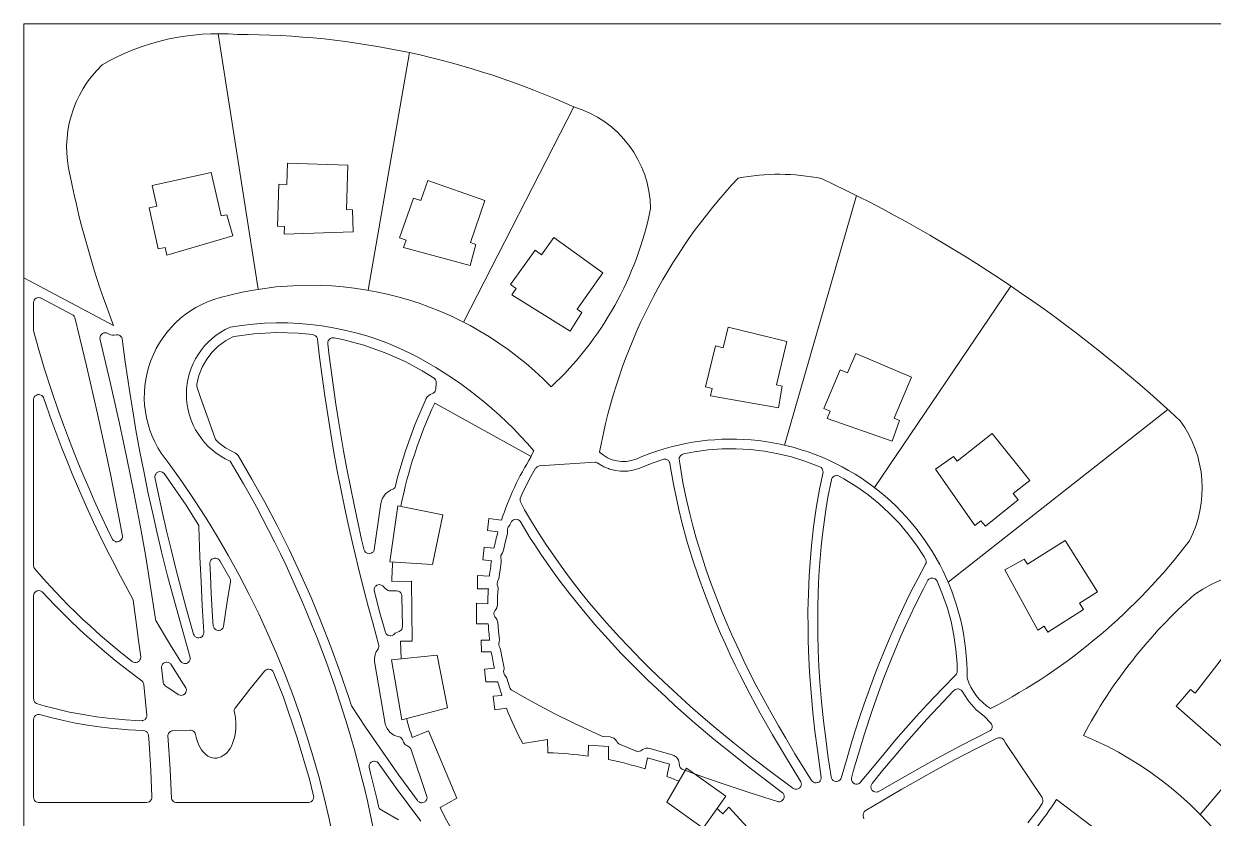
# Model space of a CAD drawing. Header units: inches. Extents: x 36 to 188, y -75 to 56.
# Drawn here: x 36.25 to 63.24, y 37.86 to 55.9 of the extents above; entities that cross this region are included whole.
import ezdxf

# ---------------------------------------------------------------- set-up
doc = ezdxf.new("R2010")
doc.units = ezdxf.units.IN
doc.layers.add('01_ORIGINAL_PLAN', color=7, linetype='Continuous', lineweight=20)
doc.layers.add('02_CONCEPT_CLOSED_AREAS', color=7, linetype='Continuous', lineweight=15)

# ---------------------------------------------------------------- blocks, each defined once
blk = doc.blocks.new('01_SCALLOP')
at = {"layer": '01_ORIGINAL_PLAN'}
for p, q in [((36.248, 17.906), (36.248, 55.9)), ((36.248, 55.9), (71.442, 55.9))]:
    blk.add_line(p, q, dxfattribs=at)
for points in [[(40.658, 55.675), (41.569, 49.871)], [(45, 55.245), (44.06, 49.85)], [(48.726, 54.013), (46.225, 49.126)], [(55.143, 52), (53.51, 46.333)], [(38.284, 49.049), (36.248, 50.129)], [(55.552, 45.371), (58.647, 49.945)], [(62.206, 47.145), (57.223, 43.22)], [(47.087, 44.63), (46.802, 44.667), (46.766, 44.393), (47.006, 44.362)], [(46.916, 43.993), (46.696, 44.016), (46.666, 43.73), (46.862, 43.709)], [(45.044, 43.247), (44.595, 43.241)], [(44.807, 41.482), (44.799, 41.881), (45.061, 41.886), (45.044, 43.247)], [(46.813, 43.357), (46.546, 43.371), (46.546, 43.074), (46.789, 43.074)], [(46.775, 42.728), (46.519, 42.748), (46.519, 42.277), (46.786, 42.274)], [(66.604, 42.276), (62.941, 37.945)], [(46.818, 41.908), (46.625, 41.902), (46.633, 41.638), (46.856, 41.638)], [(46.926, 41.27), (46.702, 41.249), (46.728, 40.961), (47.002, 40.962)], [(47.096, 40.651), (46.9, 40.63)], [(46.9, 40.63), (46.939, 40.324), (47.2, 40.358)], [(46.075, 38.317), (45.433, 39.849), (45.059, 39.693)], [(49.053, 39.272), (49.062, 39.519), (49.515, 39.492), (49.513, 39.194)], [(50.35, 38.981), (50.396, 39.232), (50.902, 39.093), (50.842, 38.811)], [(51.286, 38.996), (52.178, 38.364), (51.665, 37.64), (50.837, 38.227), (51.286, 38.996)], [(46.075, 38.317), (45.692, 38.109)], [(52.249, 38.111), (52.108, 37.96)], [(52.249, 38.111), (52.668, 37.654), (52.525, 37.523)]]:
    blk.add_lwpolyline(points, dxfattribs=at)
for points in [[(43.572, 51.68), (43.598, 52.69), (42.23, 52.734), (42.214, 52.252), (42.035, 52.258), (42.004, 51.303), (42.163, 51.298), (42.158, 51.123), (43.721, 51.177), (43.704, 51.675)], [(40.725, 51.537), (40.502, 52.523), (39.164, 52.23), (39.268, 51.758), (39.093, 51.72), (39.298, 50.787), (39.453, 50.821), (39.491, 50.65), (40.993, 51.087), (40.853, 51.565)], [(46.381, 50.933), (46.709, 51.889), (45.415, 52.34), (45.257, 51.885), (45.088, 51.944), (44.773, 51.041), (44.923, 50.989), (44.866, 50.824), (46.374, 50.409), (46.506, 50.889)], [(48.804, 49.422), (49.389, 50.246), (48.277, 51.045), (47.995, 50.654), (47.85, 50.758), (47.292, 49.982), (47.421, 49.889), (47.319, 49.747), (48.648, 48.921), (48.911, 49.345)], [(53.327, 47.704), (53.561, 48.687), (52.231, 49.012), (52.116, 48.544), (51.942, 48.586), (51.715, 47.658), (51.87, 47.62), (51.829, 47.45), (53.37, 47.181), (53.455, 47.672)], [(55.995, 46.944), (56.387, 47.876), (55.128, 48.415), (54.938, 47.972), (54.774, 48.042), (54.397, 47.164), (54.544, 47.101), (54.475, 46.94), (55.951, 46.422), (56.116, 46.892)], [(57.426, 45.973), (58.218, 46.601), (59.075, 45.534), (58.699, 45.232), (58.811, 45.092), (58.066, 44.493), (57.966, 44.618), (57.83, 44.508), (56.934, 45.791), (57.343, 46.076)], [(45.757, 44.748), (44.738, 44.957), (44.556, 43.684), (45.524, 43.622)], [(59.019, 43.63), (59.878, 44.165), (60.608, 43.006), (60.2, 42.749), (60.296, 42.598), (59.487, 42.088), (59.402, 42.222), (59.254, 42.129), (58.511, 43.505), (58.949, 43.742)], [(45.629, 41.562), (44.593, 41.461), (44.828, 40.095), (45.865, 40.369)], [(62.827, 40.702), (63.445, 41.502), (64.534, 40.672), (64.241, 40.288), (64.384, 40.18), (63.804, 39.42), (63.677, 39.516), (63.571, 39.377), (62.394, 40.407), (62.722, 40.782)]]:
    blk.add_lwpolyline(points, close=True, dxfattribs=at)
for points in [[(44.283, 37.084, 0.090917), (40.931, 45.968, -0.652582), (40.931, 49.011, -0.158741), (45.004, 48.425, -0.098355), (47.824, 46.203), (47.755, 46.078)], [(47.087, 44.63, -0.062406), (47.763, 46.073), (45.572, 47.29, 0.058367), (44.801, 44.944, 0.058367)], [(50.14, 46.014, -0.546754), (57.65, 41.045, 0.171391), (58.184, 40.351, 0.171391)], [(46.916, 43.993, -0.01479), (47.006, 44.362, -0.01479)], [(44.621, 43.68, 0.010358), (44.595, 43.241)], [(46.813, 43.357, -0.013879), (46.862, 43.709)], [(60.29, 39.74, -0.089338), (62.813, 42.944, -0.322066), (66.051, 42.944, -0.030946), (69.111, 38.833, -0.044664), (70.78, 33.554, -0.301674), (68.967, 31.144, -0.082145), (65.591, 31.078)], [(46.775, 42.728, -0.013523), (46.789, 43.074, -0.013523)], [(46.818, 41.908, -0.014342), (46.786, 42.274)], [(46.926, 41.27, -0.014645), (46.856, 41.638)], [(47.096, 40.651, -0.012679), (47.002, 40.962)], [(48.142, 39.35), (48.13, 39.649), (47.57, 39.561, -0.034306), (47.2, 40.358, -0.034306)], [(44.936, 40.124, 0.010564), (45.059, 39.693, 0.010564)], [(60.29, 39.74, -0.300089), (65.18, 32.538)], [(45.692, 38.109, 0.060935), (47.109, 35.956, -0.206423), (49.375, 35.99)], [(59.849, 35.488, 0.057164), (61.253, 37.088), (59.681, 38.289, -0.064319), (58.632, 37.014, -0.064319)]]:
    blk.add_lwpolyline(points, format="xyb", dxfattribs=at)
for centre, radius, start, end in [((40.658, 50.423), 5.252, 85.2142, 120.0956), ((41.139, 37.317), 18.339, 65.5622, 90.1344), ((39.813, 53.089), 2.593, 133.6015, 194.2753), ((48.026, 51.672), 2.444, 0.7167, 73.3418), ((57.911, 56.571), 21.019, 191.3089, 200.9684), ((61.436, 43.951), 12.326, 136.7478, 169.6154), ((53.373, 47.535), 4.948, 78.6004, 100.6499), ((40.939, 23.771), 31.601, 47.0054, 64.8874), ((43.034, 53.196), 7.583, 313.0815, 348.6437), ((42.751, 42.34), 7.624, 44.2289, 105.6047), ((41.312, 47.434), 2.33, 105.2161, 220.7715), ((60.387, 45.356), 2.599, 332.6099, 36.0186), ((49.852, 46.755), 0.794, 227.0981, 291.2465), ((22.064, 33.195), 21.619, 354.0583, 36.0319), ((51.961, 52.291), 13.465, 297.5281, 322.8549), ((47.898, 31.093), 8.26, 81.9573, 88.3074), ((47.898, 31.093), 8.26, 72.7279, 78.7214), ((47.898, 31.093), 8.26, 67.0855, 69.118), ((48.363, 33.974), 5.47, 46.7825, 48.644)]:
    blk.add_arc(centre, radius, start, end, dxfattribs=at)
at = {"layer": '02_CONCEPT_CLOSED_AREAS'}
for points in [[(36.469, 49.579), (36.472, 49.594), (36.483, 49.623), (36.502, 49.647), (36.526, 49.667), (36.554, 49.679), (36.585, 49.684), (36.615, 49.681), (36.63, 49.676), (37.35, 49.295), (37.365, 49.286), (37.389, 49.263), (37.406, 49.234), (37.521, 48.759), (37.669, 48.134), (37.92, 47.042), (38.124, 46.105), (38.221, 45.637), (38.314, 45.17), (38.405, 44.702), (38.484, 44.263), (38.484, 44.248), (38.478, 44.217), (38.463, 44.19), (38.443, 44.166), (38.43, 44.157), (38.402, 44.144), (38.371, 44.138), (38.34, 44.14), (38.325, 44.144), (38.311, 44.15), (38.285, 44.168), (38.264, 44.191), (38.15, 44.424), (37.969, 44.81), (37.848, 45.076), (37.729, 45.348), (37.61, 45.625), (37.492, 45.909), (37.376, 46.198), (37.261, 46.493), (37.148, 46.794), (37.038, 47.101), (36.876, 47.572), (36.72, 48.056), (36.571, 48.552), (36.472, 48.904), (36.468, 48.935)], [(37.976, 48.751), (37.977, 48.782), (37.98, 48.797), (37.992, 48.825), (38.011, 48.849), (38.035, 48.868), (38.048, 48.875), (38.063, 48.88), (38.093, 48.884), (38.123, 48.881), (38.138, 48.877), (38.199, 48.846), (38.218, 48.839), (38.258, 48.831), (38.299, 48.83), (38.353, 48.839), (38.369, 48.839), (38.399, 48.835), (38.428, 48.822), (38.452, 48.803), (38.47, 48.778), (38.482, 48.749), (38.55, 48.225), (38.599, 47.873), (38.651, 47.525), (38.734, 47.012), (38.792, 46.677), (38.882, 46.183), (38.976, 45.702), (39.073, 45.234), (39.173, 44.779), (39.274, 44.338), (39.376, 43.912), (39.512, 43.369), (39.614, 42.98), (39.747, 42.487), (39.876, 42.026), (40.024, 41.511), (40.025, 41.479), (40.022, 41.464), (40.011, 41.435), (40.003, 41.422), (39.981, 41.399), (39.955, 41.383), (39.94, 41.377), (39.909, 41.372), (39.893, 41.373), (39.863, 41.38), (39.836, 41.395), (39.823, 41.405), (39.804, 41.429), (39.603, 41.754), (39.442, 42.021), (39.246, 42.355), (39.234, 42.384), (39.11, 43.213), (39.006, 43.841), (38.895, 44.47), (38.746, 45.255), (38.587, 46.039), (38.419, 46.824), (38.207, 47.764)], [(40.176, 47.668), (40.174, 47.684), (40.177, 47.716), (40.222, 47.913), (40.297, 48.105), (40.398, 48.284), (40.523, 48.447), (40.658, 48.58), (40.825, 48.704), (40.993, 48.794), (41.02, 48.801), (41.467, 48.86), (41.982, 48.888), (42.477, 48.876), (42.806, 48.842), (42.838, 48.834), (42.866, 48.818), (42.878, 48.807), (42.898, 48.782), (42.91, 48.752), (42.913, 48.736), (42.959, 48.334), (43.016, 47.89), (43.077, 47.452), (43.143, 47.019), (43.212, 46.591), (43.286, 46.168), (43.362, 45.751), (43.443, 45.34), (43.526, 44.936), (43.611, 44.537), (43.699, 44.146), (43.835, 43.571), (43.928, 43.197), (44.069, 42.65), (44.164, 42.295), (44.305, 41.785), (44.305, 41.754), (44.297, 41.723), (44.29, 41.709), (44.265, 41.673), (44.246, 41.64), (44.231, 41.606), (44.218, 41.57), (44.21, 41.534), (44.204, 41.497), (44.203, 41.459), (44.205, 41.421), (44.45, 40.002), (44.468, 39.946), (44.49, 39.902), (44.513, 39.866), (44.552, 39.82), (44.593, 39.784), (44.643, 39.752), (44.693, 39.73), (44.729, 39.718), (44.771, 39.709), (44.786, 39.703), (44.813, 39.685), (44.834, 39.661), (44.842, 39.647), (44.865, 39.589), (44.889, 39.553), (44.912, 39.53), (44.937, 39.51), (44.987, 39.483), (45, 39.473), (45.021, 39.449), (45.029, 39.435), (45.396, 38.358), (45.398, 38.327), (45.392, 38.297), (45.387, 38.282), (45.37, 38.256), (45.359, 38.245), (45.334, 38.227), (45.305, 38.216), (45.275, 38.213), (45.259, 38.215), (45.244, 38.218), (45.216, 38.231), (45.192, 38.25), (45.182, 38.262), (44.76, 38.839), (44.391, 39.36), (44, 39.931), (43.839, 40.173), (43.681, 40.416), (43.615, 40.625), (43.422, 41.194), (43.217, 41.754), (42.999, 42.314), (42.766, 42.873), (42.522, 43.423), (42.268, 43.962), (41.997, 44.505), (41.716, 45.038), (41.423, 45.564), (41.109, 46.097), (41.083, 46.127), (41.051, 46.153), (40.825, 46.275), (40.671, 46.388), (40.619, 46.437), (40.598, 46.465), (40.542, 46.613), (40.398, 47.011), (40.259, 47.414)], [(44.2, 43.956), (44.188, 43.927), (44.179, 43.914), (44.156, 43.892), (44.129, 43.877), (44.098, 43.87), (44.082, 43.869), (44.051, 43.874), (44.022, 43.886), (44.009, 43.896), (43.988, 43.918), (43.973, 43.946), (43.914, 44.194), (43.826, 44.584), (43.741, 44.981), (43.658, 45.383), (43.579, 45.792), (43.502, 46.206), (43.394, 46.839), (43.327, 47.267), (43.264, 47.7), (43.178, 48.359), (43.146, 48.636), (43.146, 48.668), (43.155, 48.698), (43.163, 48.712), (43.183, 48.737), (43.209, 48.756), (43.239, 48.766), (43.271, 48.769), (43.287, 48.767), (43.482, 48.731), (43.96, 48.604), (44.446, 48.432), (44.902, 48.229), (45.29, 48.02), (45.562, 47.854), (45.574, 47.842), (45.593, 47.815), (45.604, 47.784), (45.606, 47.751), (45.596, 47.607), (45.593, 47.591), (45.582, 47.561), (45.564, 47.534), (45.539, 47.514), (45.471, 47.485), (45.435, 47.462), (45.404, 47.432), (45.38, 47.396), (45.121, 46.796), (44.907, 46.202), (44.731, 45.609), (44.684, 45.41), (44.674, 45.382), (44.657, 45.358), (44.635, 45.338), (44.622, 45.331), (44.571, 45.309), (44.538, 45.292), (44.491, 45.258), (44.463, 45.233), (44.432, 45.199), (44.406, 45.162), (44.388, 45.129), (44.373, 45.095), (44.362, 45.059), (44.352, 45.012)], [(36.469, 47.377), (36.476, 47.407), (36.483, 47.421), (36.501, 47.445), (36.525, 47.464), (36.553, 47.477), (36.568, 47.48), (36.599, 47.481), (36.614, 47.479), (36.643, 47.468), (36.656, 47.46), (36.679, 47.44), (36.696, 47.414), (36.885, 46.873), (36.998, 46.566), (37.113, 46.266), (37.229, 45.971), (37.347, 45.682), (37.467, 45.399), (37.587, 45.123), (37.708, 44.852), (37.83, 44.588), (37.952, 44.329), (38.135, 43.954), (38.257, 43.711), (38.439, 43.359), (38.719, 42.838), (38.726, 42.811), (38.791, 42.366), (38.854, 41.899), (38.9, 41.53), (38.901, 41.515), (38.897, 41.484), (38.884, 41.455), (38.865, 41.43), (38.853, 41.42), (38.826, 41.405), (38.796, 41.397), (38.765, 41.397), (38.734, 41.405), (38.707, 41.421), (38.453, 41.623), (38.224, 41.813), (37.989, 42.014), (37.752, 42.228), (37.59, 42.378), (37.428, 42.533), (37.265, 42.694), (37.101, 42.861), (36.855, 43.122), (36.689, 43.304), (36.497, 43.525), (36.478, 43.553), (36.473, 43.569), (36.468, 43.603)], [(51.119, 46.013), (51.122, 46.043), (51.133, 46.071), (51.141, 46.084), (51.162, 46.107), (51.187, 46.123), (51.216, 46.133), (51.468, 46.183), (51.777, 46.224), (52.095, 46.247), (52.413, 46.25), (52.73, 46.233), (53.053, 46.196), (53.366, 46.139), (53.668, 46.066), (53.973, 45.971), (54.272, 45.858), (54.313, 45.839), (54.341, 45.822), (54.363, 45.798), (54.371, 45.784), (54.381, 45.753), (54.383, 45.721), (54.305, 45.33), (54.23, 44.901), (54.17, 44.475), (54.122, 44.054), (54.097, 43.775), (54.068, 43.363), (54.05, 42.957), (54.041, 42.56), (54.042, 42.171), (54.046, 41.916), (54.054, 41.665), (54.078, 41.177), (54.111, 40.71), (54.153, 40.264), (54.2, 39.842), (54.263, 39.351), (54.344, 38.788), (54.344, 38.772), (54.336, 38.742), (54.321, 38.715), (54.3, 38.692), (54.274, 38.676), (54.259, 38.67), (54.228, 38.665), (54.197, 38.668), (54.182, 38.673), (54.155, 38.687), (54.143, 38.697), (54.123, 38.721), (53.948, 38.999), (53.746, 39.326), (53.535, 39.678), (53.371, 39.959), (53.205, 40.252), (53.037, 40.558), (52.868, 40.877), (52.755, 41.097), (52.588, 41.435), (52.477, 41.668), (52.315, 42.023), (52.208, 42.267), (52.104, 42.515), (52.003, 42.768), (51.904, 43.024), (51.809, 43.283), (51.717, 43.548), (51.63, 43.814), (51.506, 44.222), (51.43, 44.499), (51.359, 44.777), (51.293, 45.059), (51.262, 45.201), (51.205, 45.488), (51.179, 45.632), (51.131, 45.922)], [(47.581, 45.283), (47.752, 45.62), (47.861, 45.807), (47.871, 45.82), (47.895, 45.843), (47.924, 45.859), (47.94, 45.863), (49.212, 45.945), (49.228, 45.943), (49.258, 45.932), (49.383, 45.856), (49.41, 45.842), (49.512, 45.8), (49.541, 45.79), (49.647, 45.762), (49.677, 45.756), (49.786, 45.743), (49.816, 45.742), (49.927, 45.744), (49.957, 45.746), (50.067, 45.764), (50.097, 45.771), (50.205, 45.804), (50.528, 45.934), (50.769, 46.013), (50.801, 46.015), (50.817, 46.013), (50.848, 46.002), (50.874, 45.983), (50.894, 45.958), (50.907, 45.928), (50.91, 45.913), (50.937, 45.741), (50.989, 45.447), (51.047, 45.156), (51.11, 44.869), (51.18, 44.583), (51.294, 44.163), (51.42, 43.748), (51.555, 43.343), (51.698, 42.946), (51.849, 42.559), (51.953, 42.305), (52.059, 42.058), (52.168, 41.814), (52.278, 41.575), (52.389, 41.34), (52.502, 41.111), (52.729, 40.668), (52.956, 40.247), (53.236, 39.753), (53.506, 39.298), (53.88, 38.691), (53.89, 38.661), (53.891, 38.645), (53.888, 38.614), (53.877, 38.584), (53.859, 38.559), (53.847, 38.548), (53.82, 38.532), (53.79, 38.523), (53.774, 38.521), (53.743, 38.524), (53.713, 38.536), (53.7, 38.544), (53.222, 38.9), (52.793, 39.229), (52.338, 39.589), (51.958, 39.901), (51.666, 40.149), (51.37, 40.407), (51.071, 40.677), (50.77, 40.957), (50.467, 41.248), (50.266, 41.449), (49.966, 41.758), (49.767, 41.97), (49.472, 42.296), (49.277, 42.52), (49.085, 42.749), (48.896, 42.982), (48.62, 43.339), (48.44, 43.583), (48.264, 43.832), (48.093, 44.085), (47.927, 44.342), (47.766, 44.602), (47.611, 44.868), (47.515, 45.043), (47.508, 45.073), (47.508, 45.104), (47.511, 45.12)], [(39.222, 45.604), (39.221, 45.619), (39.227, 45.65), (39.241, 45.678), (39.261, 45.702), (39.287, 45.719), (39.301, 45.726), (39.332, 45.732), (39.363, 45.73), (39.393, 45.721), (39.406, 45.713), (39.43, 45.693), (39.931, 44.972), (40.204, 44.535), (40.218, 44.506), (40.223, 44.475), (40.245, 43.795), (40.27, 43.227), (40.298, 42.689), (40.335, 42.085), (40.335, 42.069), (40.328, 42.038), (40.314, 42.01), (40.293, 41.986), (40.266, 41.969), (40.251, 41.963), (40.22, 41.958), (40.188, 41.961), (40.158, 41.972), (40.132, 41.99), (40.121, 42.002), (40.112, 42.015), (40.1, 42.044), (40.056, 42.198), (39.926, 42.665), (39.826, 43.036), (39.691, 43.556), (39.59, 43.964), (39.488, 44.388), (39.387, 44.827), (39.288, 45.279)], [(54.795, 38.771), (54.788, 38.758), (54.769, 38.733), (54.744, 38.714), (54.716, 38.703), (54.685, 38.698), (54.67, 38.699), (54.64, 38.707), (54.613, 38.722), (54.601, 38.732), (54.591, 38.744), (54.575, 38.77), (54.566, 38.8), (54.494, 39.288), (54.443, 39.668), (54.394, 40.074), (54.35, 40.503), (54.313, 40.956), (54.29, 41.309), (54.274, 41.673), (54.263, 42.046), (54.261, 42.428), (54.263, 42.687), (54.27, 42.951), (54.281, 43.216), (54.296, 43.486), (54.316, 43.758), (54.341, 44.032), (54.371, 44.308), (54.406, 44.587), (54.448, 44.867), (54.495, 45.149), (54.572, 45.547), (54.576, 45.562), (54.591, 45.591), (54.612, 45.614), (54.625, 45.624), (54.653, 45.637), (54.685, 45.643), (54.701, 45.642), (54.732, 45.635), (54.858, 45.569), (55.129, 45.401), (55.396, 45.213), (55.648, 45.01), (55.885, 44.792), (56.107, 44.561), (56.318, 44.312), (56.504, 44.063), (56.678, 43.797), (56.714, 43.732), (56.722, 43.702), (56.723, 43.687), (56.72, 43.657), (56.708, 43.629), (56.53, 43.298), (56.401, 43.047), (56.278, 42.799), (56.104, 42.43), (55.994, 42.187), (55.889, 41.946), (55.789, 41.708), (55.647, 41.357), (55.559, 41.127), (55.434, 40.79), (55.318, 40.463), (55.212, 40.147), (55.113, 39.843), (55.023, 39.551), (54.914, 39.184)], [(46.937, 42.436), (46.928, 42.45), (46.917, 42.479), (46.914, 42.495), (46.915, 42.526), (46.919, 42.542), (46.932, 42.571), (46.957, 42.605), (46.978, 42.642), (46.99, 42.679), (46.994, 42.703), (46.999, 42.894), (47.008, 43.083), (47.003, 43.124), (46.992, 43.159), (46.989, 43.19), (46.993, 43.22), (46.998, 43.234), (47.014, 43.267), (47.028, 43.309), (47.053, 43.504), (47.08, 43.675), (47.082, 43.716), (47.071, 43.793), (47.075, 43.824), (47.087, 43.854), (47.108, 43.886), (47.118, 43.905), (47.131, 43.946), (47.172, 44.125), (47.224, 44.326), (47.226, 44.37), (47.223, 44.406), (47.224, 44.423), (47.233, 44.454), (47.241, 44.469), (47.276, 44.517), (47.286, 44.536), (47.306, 44.587), (47.315, 44.601), (47.336, 44.624), (47.363, 44.641), (47.378, 44.647), (47.41, 44.652), (47.441, 44.648), (47.471, 44.637), (47.497, 44.618), (47.507, 44.606), (47.741, 44.224), (47.825, 44.093), (47.996, 43.834), (48.083, 43.706), (48.261, 43.454), (48.444, 43.207), (48.629, 42.965), (48.916, 42.609), (49.207, 42.264), (49.505, 41.93), (49.806, 41.606), (50.008, 41.397), (50.211, 41.192), (50.414, 40.993), (50.618, 40.798), (50.821, 40.608), (51.023, 40.423), (51.424, 40.068), (51.621, 39.898), (51.914, 39.652), (52.386, 39.269), (52.658, 39.055), (52.921, 38.853), (53.466, 38.442), (53.477, 38.43), (53.493, 38.403), (53.502, 38.372), (53.503, 38.356), (53.498, 38.324), (53.486, 38.295), (53.466, 38.27), (53.44, 38.251), (53.426, 38.244), (53.395, 38.237), (53.363, 38.238), (53.347, 38.241), (52.729, 38.437), (52.183, 38.619), (51.717, 38.781), (51.199, 38.97), (51.185, 38.976), (51.16, 38.993), (51.141, 39.016), (51.133, 39.03), (51.123, 39.058), (51.121, 39.114), (51.112, 39.157), (51.104, 39.178), (51.083, 39.217), (51.055, 39.251), (51.036, 39.267), (51.001, 39.289), (50.96, 39.305), (50.454, 39.444), (50.412, 39.451), (50.369, 39.45), (50.327, 39.441), (50.288, 39.424), (50.245, 39.395), (50.216, 39.383), (50.185, 39.378), (50.154, 39.383), (50.139, 39.388), (49.75, 39.554), (49.725, 39.574), (49.715, 39.586), (49.696, 39.616), (49.668, 39.65), (49.633, 39.677), (49.613, 39.688), (49.59, 39.698), (49.55, 39.709), (49.394, 39.719), (49.365, 39.724), (49.137, 39.828), (48.727, 40.023), (48.315, 40.228), (48.039, 40.371), (47.627, 40.595), (47.322, 40.767), (47.299, 40.785), (47.28, 40.808), (47.273, 40.821), (47.207, 41.042), (47.187, 41.081), (47.156, 41.121), (47.148, 41.136), (47.138, 41.167), (47.136, 41.2), (47.145, 41.25), (47.146, 41.272), (47.141, 41.316), (47.104, 41.494), (47.068, 41.696), (47.052, 41.738), (47.036, 41.767), (47.027, 41.799), (47.027, 41.833), (47.035, 41.868), (47.038, 41.911), (47.019, 42.11), (47.003, 42.311), (46.997, 42.338), (46.983, 42.373), (46.959, 42.41)], [(40.472, 43.66), (40.479, 43.692), (40.494, 43.72), (40.516, 43.743), (40.543, 43.76), (40.574, 43.768), (40.606, 43.769), (40.637, 43.761), (40.665, 43.745), (40.677, 43.734), (40.696, 43.709), (40.921, 43.31), (40.928, 43.295), (40.936, 43.264), (40.935, 43.232), (40.865, 42.781), (40.781, 42.213), (40.768, 42.183), (40.759, 42.17), (40.736, 42.148), (40.708, 42.133), (40.677, 42.126), (40.661, 42.125), (40.629, 42.131), (40.614, 42.137), (40.587, 42.154), (40.566, 42.178), (40.552, 42.206), (40.548, 42.222), (40.533, 42.446), (40.503, 42.966), (40.483, 43.376)], [(55.228, 38.67), (55.203, 38.651), (55.189, 38.645), (55.158, 38.637), (55.127, 38.638), (55.097, 38.646), (55.07, 38.663), (55.059, 38.673), (55.04, 38.698), (55.029, 38.727), (55.025, 38.758), (55.026, 38.774), (55.075, 38.951), (55.178, 39.301), (55.323, 39.776), (55.49, 40.285), (55.641, 40.715), (55.764, 41.048), (55.852, 41.275), (55.944, 41.507), (56.041, 41.74), (56.143, 41.978), (56.249, 42.217), (56.36, 42.459), (56.476, 42.702), (56.661, 43.071), (56.763, 43.265), (56.784, 43.288), (56.797, 43.297), (56.825, 43.31), (56.84, 43.314), (56.871, 43.315), (56.901, 43.309), (56.929, 43.295), (56.941, 43.285), (56.952, 43.274), (56.969, 43.248), (57.097, 42.942), (57.203, 42.634), (57.288, 42.326), (57.353, 42.013), (57.399, 41.694), (57.425, 41.371), (57.428, 41.203), (57.424, 41.171), (57.419, 41.156), (57.412, 41.142), (57.393, 41.116), (57.098, 40.816), (56.746, 40.443), (56.497, 40.17), (56.26, 39.904), (56.037, 39.647), (55.759, 39.318), (55.503, 39.009)], [(36.539, 40.469), (36.513, 40.485), (36.491, 40.507), (36.476, 40.533), (36.472, 40.548), (36.468, 40.578), (36.468, 42.91), (36.472, 42.942), (36.477, 42.957), (36.484, 42.971), (36.504, 42.996), (36.53, 43.015), (36.544, 43.022), (36.575, 43.029), (36.591, 43.03), (36.623, 43.025), (36.652, 43.011), (36.665, 43.002), (36.944, 42.707), (37.11, 42.538), (37.275, 42.375), (37.522, 42.141), (37.684, 41.992), (37.844, 41.849), (38.081, 41.645), (38.314, 41.453), (38.615, 41.215), (38.923, 40.982), (38.947, 40.959), (38.964, 40.93), (38.972, 40.898), (39.026, 40.343), (39.038, 40.206), (39.037, 40.175), (39.028, 40.145), (39.011, 40.119), (39, 40.107), (38.974, 40.089), (38.945, 40.079), (38.93, 40.076), (38.788, 40.081), (38.556, 40.096), (38.316, 40.116), (38.151, 40.133), (37.899, 40.165), (37.725, 40.191), (37.463, 40.237), (37.284, 40.273), (37.102, 40.314), (36.919, 40.36), (36.734, 40.41)], [(44.198, 43.031), (44.198, 43.063), (44.207, 43.093), (44.223, 43.12), (44.234, 43.132), (44.259, 43.151), (44.288, 43.162), (44.32, 43.166), (44.335, 43.164), (44.366, 43.155), (44.393, 43.139), (44.404, 43.128), (44.43, 43.096), (44.461, 43.067), (44.48, 43.054), (44.515, 43.036), (44.535, 43.029), (44.577, 43.022), (44.707, 43.023), (44.738, 43.019), (44.753, 43.014), (44.78, 42.999), (44.802, 42.977), (44.818, 42.95), (44.827, 42.92), (44.828, 42.904), (44.837, 42.212), (44.833, 42.181), (44.822, 42.152), (44.803, 42.127), (44.791, 42.116), (44.763, 42.1), (44.731, 42.09), (44.692, 42.073), (44.673, 42.061), (44.634, 42.029), (44.607, 42.014), (44.577, 42.006), (44.562, 42.006), (44.531, 42.01), (44.517, 42.015), (44.503, 42.022), (44.478, 42.041), (44.468, 42.052), (44.453, 42.079), (44.329, 42.528)], [(39.373, 41.287), (39.374, 41.302), (39.382, 41.332), (39.398, 41.358), (39.42, 41.38), (39.446, 41.395), (39.476, 41.404), (39.491, 41.405), (39.522, 41.401), (39.55, 41.39), (39.575, 41.372), (39.586, 41.361), (39.926, 40.822), (39.932, 40.808), (39.937, 40.777), (39.935, 40.746), (39.924, 40.717), (39.907, 40.691), (39.896, 40.68), (39.87, 40.663), (39.84, 40.653), (39.825, 40.651), (39.794, 40.653), (39.764, 40.663), (39.5, 40.841), (39.459, 40.87), (39.437, 40.889), (39.421, 40.914), (39.41, 40.941), (39.408, 40.956)], [(39.519, 39.737), (39.525, 39.768), (39.532, 39.783), (39.55, 39.81), (39.575, 39.831), (39.604, 39.844), (39.62, 39.848), (40.024, 39.859), (40.039, 39.859), (40.069, 39.852), (40.083, 39.846), (40.109, 39.828), (40.119, 39.817), (40.136, 39.791), (40.146, 39.762), (40.166, 39.671), (40.187, 39.604), (40.219, 39.524), (40.249, 39.465), (40.283, 39.413), (40.31, 39.377), (40.348, 39.336), (40.378, 39.309), (40.426, 39.275), (40.476, 39.25), (40.521, 39.236), (40.572, 39.228), (40.628, 39.229), (40.675, 39.238), (40.728, 39.257), (40.775, 39.283), (40.811, 39.31), (40.854, 39.35), (40.893, 39.395), (40.928, 39.447), (40.958, 39.501), (40.985, 39.562), (41.008, 39.626), (41.028, 39.695), (41.042, 39.764), (41.053, 39.835), (41.058, 39.886), (41.062, 39.96), (41.061, 40.034), (41.053, 40.129), (41.042, 40.204), (41.025, 40.289), (41.025, 40.321), (41.034, 40.351), (41.041, 40.365), (41.375, 40.789), (41.711, 41.204), (41.722, 41.215), (41.747, 41.233), (41.776, 41.244), (41.807, 41.247), (41.838, 41.242), (41.852, 41.237), (41.879, 41.221), (41.89, 41.21), (41.9, 41.199), (41.915, 41.171), (42.137, 40.61), (42.454, 39.688), (42.73, 38.747), (42.823, 38.369), (42.826, 38.338), (42.822, 38.307), (42.816, 38.293), (42.801, 38.266), (42.79, 38.254), (42.766, 38.236), (42.737, 38.224), (42.706, 38.22), (39.715, 38.22), (39.7, 38.221), (39.67, 38.229), (39.644, 38.244), (39.622, 38.265), (39.606, 38.291), (39.597, 38.321), (39.567, 38.968)], [(55.635, 38.464), (55.62, 38.458), (55.589, 38.454), (55.557, 38.458), (55.528, 38.47), (55.503, 38.49), (55.493, 38.502), (55.484, 38.515), (55.472, 38.544), (55.468, 38.576), (55.47, 38.592), (55.479, 38.622), (55.495, 38.649), (55.735, 38.944), (55.994, 39.257), (56.276, 39.587), (56.502, 39.846), (56.741, 40.112), (56.992, 40.385), (57.346, 40.756), (57.365, 40.773), (57.378, 40.782), (57.408, 40.794), (57.44, 40.798), (57.456, 40.797), (57.487, 40.788), (57.514, 40.772), (57.526, 40.761), (57.536, 40.748), (57.673, 40.534), (57.695, 40.504), (57.858, 40.327), (58.042, 40.181), (58.189, 40.024), (58.208, 39.998), (58.219, 39.969), (58.222, 39.937), (58.22, 39.921), (58.21, 39.89), (58.202, 39.876), (58.181, 39.852), (58.169, 39.843), (57.855, 39.685), (57.503, 39.505), (56.95, 39.211), (56.639, 39.04), (56.343, 38.873)], [(36.469, 40.114), (36.472, 40.13), (36.484, 40.159), (36.493, 40.172), (36.516, 40.194), (36.529, 40.203), (36.558, 40.215), (36.574, 40.217), (36.606, 40.217), (36.865, 40.146), (37.146, 40.079), (37.422, 40.021), (37.692, 39.974), (37.955, 39.936), (38.211, 39.905), (38.378, 39.889), (38.62, 39.871), (38.96, 39.854), (38.992, 39.849), (39.021, 39.835), (39.045, 39.815), (39.055, 39.803), (39.063, 39.789), (39.074, 39.759), (39.089, 39.566), (39.128, 38.944), (39.155, 38.345), (39.152, 38.313), (39.147, 38.297), (39.132, 38.269), (39.121, 38.257), (39.096, 38.237), (39.067, 38.224), (39.035, 38.22), (36.588, 38.22), (36.572, 38.221), (36.542, 38.229), (36.515, 38.245), (36.493, 38.267), (36.484, 38.28), (36.472, 38.309), (36.468, 38.34)]]:
    blk.add_lwpolyline(points, close=True, dxfattribs=at)
for points in [[(55.311, 37.846), (55.294, 37.913), (55.293, 37.945), (55.3, 37.976), (55.307, 37.991), (55.315, 38.004), (55.337, 38.028), (55.749, 38.274), (56.174, 38.523), (56.548, 38.737), (56.95, 38.96), (57.38, 39.192), (57.835, 39.429), (58.335, 39.678), (58.364, 39.687), (58.379, 39.689), (58.409, 39.688), (58.438, 39.678), (58.464, 39.662), (58.485, 39.639), (58.534, 39.556), (59.351, 38.334), (59.366, 38.305), (59.373, 38.273), (59.372, 38.241), (59.361, 38.21), (59.353, 38.196), (59.269, 38.071), (59.03, 37.761)], [(44.751, 37.825), (44.406, 38.026), (44.336, 38.07), (44.313, 38.093), (44.298, 38.122), (44.294, 38.138), (44.257, 38.307), (44.117, 38.887), (44.083, 39.022), (44.083, 39.054), (44.086, 39.069), (44.099, 39.099), (44.108, 39.112), (44.13, 39.134), (44.158, 39.149), (44.189, 39.156), (44.205, 39.157), (44.236, 39.152), (44.265, 39.139), (44.29, 39.119), (44.722, 38.516), (45.255, 37.794)]]:
    blk.add_lwpolyline(points, dxfattribs=at)

msp = doc.modelspace()

# ---------------------------------------------------------------- block references
msp.add_blockref('01_SCALLOP', (0, 0))

doc.saveas('drawing.dxf')
